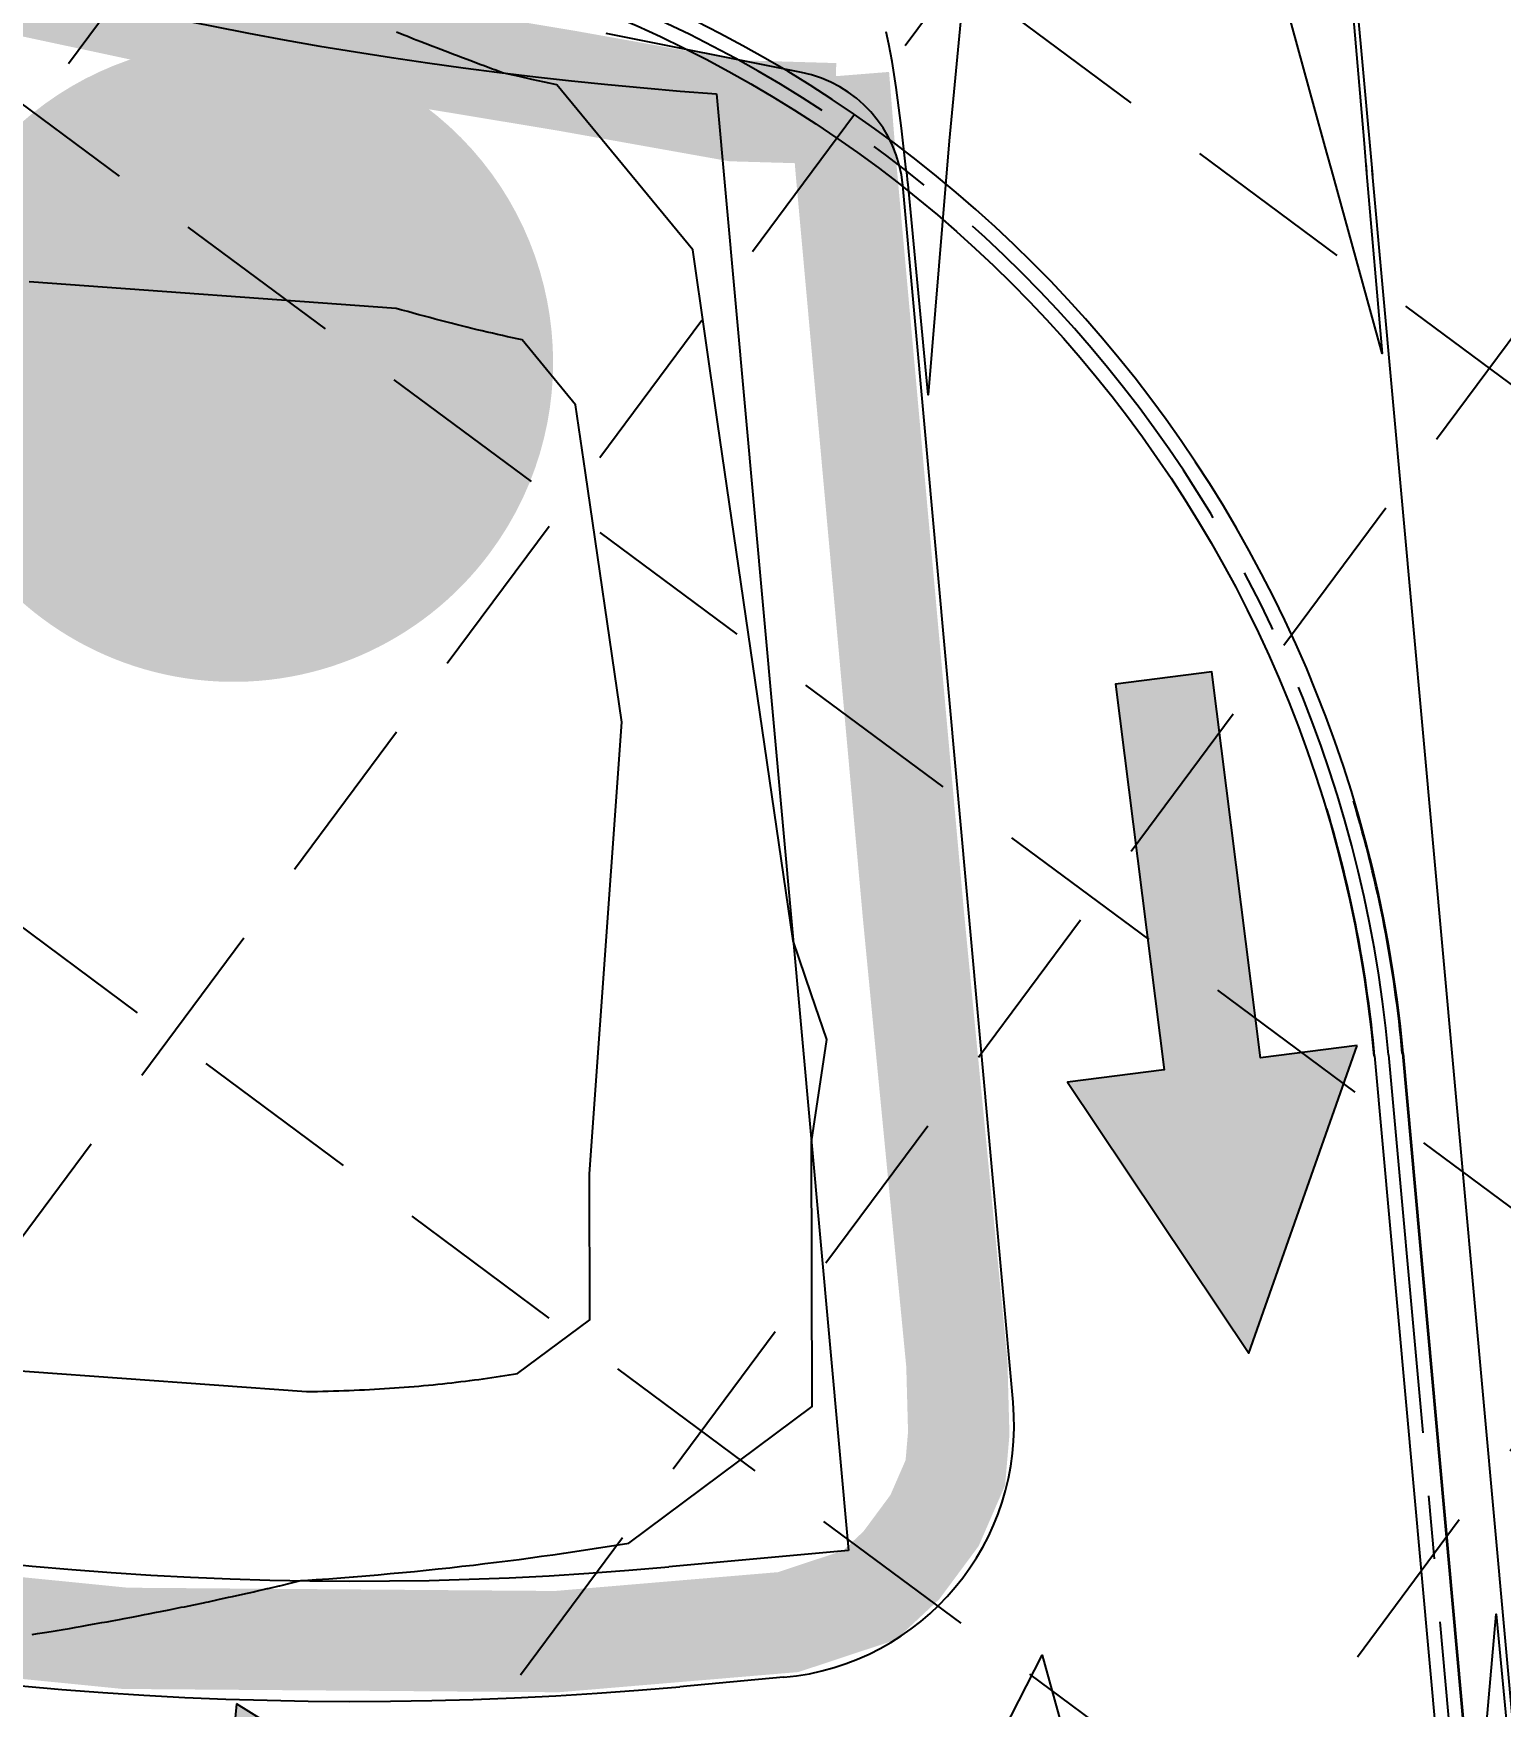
# Model space of a CAD drawing. Header units: feet. Extents: x 2260 to 6199, y 3666 to 7344.
# Drawn here: x 4539.3 to 4655.2, y 6059.7 to 6191.9 of the extents above; entities that cross this region are included whole.
import ezdxf
from ezdxf.enums import TextEntityAlignment as Align

# ---------------------------------------------------------------- set-up
doc = ezdxf.new("R2010")
doc.units = ezdxf.units.FT
doc.header["$LTSCALE"] = 40
doc.header["$MEASUREMENT"] = 0
for name, pattern in [('CENTER2', [1.125, 0.75, -0.125, 0.125, -0.125]), ('HIDDEN', [0.375, 0.25, -0.125]), ('TIGHT', [0.12, 0.08, -0.04])]:
    doc.linetypes.add(name, pattern=pattern)
doc.layers.get('0').update_dxf_attribs({"linetype": 'CONTINUOUS'})
for name, color, linetype in [('ALTURA LOGO', 4, 'CONTINUOUS'), ('CL-STORM', 4, 'CENTER2'), ('CONTROL', 8, 'CONTINUOUS'), ('EOP-FUTURE', 4, 'TIGHT'), ('EOP-PROP', 4, 'CONTINUOUS'), ('EROSION BLANKETS', 84, 'CONTINUOUS'), ('GRID', 254, 'HIDDEN'), ('lots-line', 4, 'CONTINUOUS'), ('PC', 43, 'CONTINUOUS'), ('ST-ROW', 2, 'CONTINUOUS'), ('STORM', 3, 'CONTINUOUS')]:
    doc.layers.add(name, color=color, linetype=linetype)
doc.styles.add('altura', font='ARIAL.TTF', dxfattribs={"oblique": 15})

# ---------------------------------------------------------------- blocks, each defined once
blk = doc.blocks.new('arrow')
blk.add_lwpolyline([(-67.01, -25.36), (-59.33, -25.42), (-59.57, -56.14), (-51.89, -56.2), (-51.65, -25.48), (-43.97, -25.54), (-55.3, -2.41), (-67.01, -25.36)], close=True)
at = {"color": 254}
for points in [[(-43.97, -25.54), (-67.01, -25.36), (-55.3, -2.41), (-67.01, -25.36)], [(-59.57, -56.14), (-51.89, -56.2), (-59.33, -25.42), (-51.65, -25.48)]]:
    blk.add_solid(points, dxfattribs=at)

msp = doc.modelspace()

# ---------------------------------------------------------------- hatches: boundary and pattern name
at = {"layer": 'ALTURA LOGO'}
h = msp.add_hatch(color=42, dxfattribs=at)
edge = h.paths.add_edge_path()
edge.add_ellipse((4555.1, 6165.91), major_axis=(15.08, 20.26), ratio=1, start_angle=269.9984, end_angle=449.9984)
edge.add_ellipse((4555.1, 6165.91), major_axis=(15.08, 20.26), ratio=1, start_angle=89.9974, end_angle=269.9974)
h.paths.add_polyline_path([(4530.64, 6171.15), (4566.82, 6144.22), (4580.19, 6162.18), (4544.01, 6189.12)], flags=24)

# ---------------------------------------------------------------- linework, layer by layer
at = {"layer": 'CL-STORM', "color": 7}
msp.add_line((4646.34, 6111.2), (4654.27, 6023.69), dxfattribs=at)
for centre, radius, start, end in [((4546.75, 6102.18), 100, 5.1728, 80.3185), ((4564.71, 6344.61), 310.3, 233.3765, 275.7143)]:
    msp.add_arc(centre, radius, start, end, dxfattribs=at)
at = {"layer": 'EOP-FUTURE', "color": 7, "linetype": 'Continuous'}
msp.add_line((4645.11, 6180.68), (4635.76, 6283.45), dxfattribs=at)
at = {"layer": 'EOP-PROP', "color": 7}
for p, q in [((4599.98, 6188.8), (4584.55, 6191.88)), ((4599.98, 6188.8), (4584.55, 6191.88)), ((4645.03, 6181.09), (4710.64, 5456.86)), ((4616.69, 6083.74), (4607.98, 6179.9)), ((4616.69, 6083.74), (4607.98, 6179.9)), ((4598.57, 6062.01), (4590.36, 6061.27)), ((4598.57, 6062.01), (4590.36, 6061.27))]:
    msp.add_line(p, q, dxfattribs=at)
for centre, radius, start, end in [((4598.02, 6178.99), 10, 5.1728, 78.7194), ((4598.02, 6178.99), 10, 5.1728, 78.7194), ((4564.71, 6344.61), 284.5, 233.3765, 275.1728), ((4564.71, 6344.61), 284.5, 233.3765, 275.1728), ((4564.71, 6344.61), 315.5, 233.3765, 275.1728), ((4564.71, 6344.61), 315.5, 233.3765, 275.1728), ((4596.77, 6081.93), 20, 275.1728, 5.1728), ((4596.77, 6081.93), 20, 275.1728, 5.1728)]:
    msp.add_arc(centre, radius, start, end, dxfattribs=at)
at = {"layer": 'EROSION BLANKETS', "const_width": 8}
for points in [[(4602.61, 6185.54), (4594.7, 6185.77), (4581.32, 6188.16), (4548.13, 6193.66), (4524.08, 6198.81), (4500.36, 6207.34), (4479.13, 6216.28), (4450.8, 6231.64), (4430.94, 6244.43), (4165.96, 6441.59), (4022.75, 6547.63), (3801.04, 6712.75), (3796.89, 6714.47), (3794.32, 6715.02), (3793.53, 6715.06)], [(3752.68, 6599.32), (4178.75, 6282.76), (4404.64, 6114.81), (4413.53, 6108.72), (4433.02, 6097.11), (4451.27, 6088.64), (4461.99, 6084.14), (4485.49, 6075.83), (4501.27, 6071.76), (4522.49, 6067.49), (4546.56, 6065.09), (4580.65, 6064.83), (4598.92, 6066.37), (4605.35, 6068.5), (4607.87, 6070.86), (4610.49, 6074.4), (4612.13, 6078.17), (4612.4, 6081.29), (4612.25, 6086.79), (4608.82, 6122.23), (4603.5, 6181.15), (4602.91, 6188.52)]]:
    msp.add_lwpolyline(points, dxfattribs=at)
at = {"layer": 'GRID', "linetype": 'HIDDEN', "ltscale": 1.35}
for p, q in [((3395.08, 7098.88), (5997.51, 5169.71)), ((3363.96, 7056.9), (5966.39, 5127.73)), ((3332.84, 7014.93), (5935.28, 5085.76)), ((4694.83, 6395.54), (3605.65, 4926.24)), ((4736.81, 6364.42), (3647.62, 4895.12)), ((4778.78, 6333.31), (3689.59, 4864.01)), ((4820.76, 6302.19), (3731.57, 4832.89))]:
    msp.add_line(p, q, dxfattribs=at)
at = {"layer": 'lots-line', "color": 7}
msp.add_arc((4616.04, 6508.32), 322.01, 233.3765, 265.9455, dxfattribs=at)
msp.add_arc((4616.04, 6508.32), 322.01, 233.3765, 265.9455, dxfattribs=at)
at = {"layer": 'PC', "color": 43, "flags": 128}
for points, elevation in [([(4643.42, 6194.82), (4644.42, 6183.19), (4644.62, 6180.82), (4645.84, 6166.59), (4641.99, 6180.58), (4641.35, 6182.92), (4640.47, 6186.09), (4636.96, 6198.87)], 548), ([(4612.92, 6196.69), (4611.65, 6183.39), (4611.37, 6180.21), (4609.98, 6163.34), (4608.4, 6179.94), (4608.39, 6180.07), (4608.29, 6180.93), (4608.28, 6180.97), (4608.21, 6181.32), (4607.87, 6184.39), (4607.45, 6187.62), (4607.14, 6189.65), (4606.88, 6191.03), (4606.67, 6192.02)], 548), ([(4612.92, 6196.69), (4611.65, 6183.39), (4611.37, 6180.21), (4609.98, 6163.34), (4608.4, 6179.94), (4608.39, 6180.07), (4608.29, 6180.93), (4608.28, 6180.97), (4608.21, 6181.32), (4607.87, 6184.39), (4607.45, 6187.62), (4607.14, 6189.65), (4606.88, 6191.03), (4606.67, 6192.02)], 548), ([(4539.2, 6065.39), (4539.64, 6065.47), (4540.19, 6065.55), (4540.72, 6065.64), (4541.18, 6065.72), (4541.67, 6065.8), (4542.17, 6065.88), (4542.68, 6065.97), (4543.16, 6066.05), (4543.69, 6066.15), (4544.14, 6066.23), (4544.7, 6066.33), (4545.13, 6066.4), (4545.53, 6066.48), (4546.11, 6066.58), (4546.48, 6066.65), (4547.09, 6066.77), (4547.73, 6066.89), (4548.07, 6066.96), (4548.39, 6067.02), (4549.04, 6067.15), (4549.34, 6067.2), (4550.02, 6067.34), (4550.73, 6067.49), (4550.99, 6067.54), (4551.24, 6067.59), (4551.97, 6067.74), (4552.73, 6067.9), (4552.94, 6067.94), (4553.14, 6067.98), (4553.91, 6068.15), (4554.72, 6068.33), (4554.88, 6068.36), (4555.02, 6068.39), (4555.84, 6068.58), (4556.71, 6068.77), (4556.81, 6068.8), (4556.9, 6068.82), (4557.77, 6069.02), (4557.84, 6069.03), (4558.73, 6069.24), (4558.78, 6069.25), (4559.69, 6069.47), (4560.43, 6069.65), (4560.66, 6069.66), (4561.65, 6069.73), (4562.63, 6069.8), (4563.6, 6069.87), (4564.57, 6069.94), (4564.59, 6069.95), (4565.57, 6070.03), (4566.54, 6070.11), (4567.5, 6070.2), (4568.45, 6070.29), (4569.4, 6070.38), (4570.34, 6070.48), (4571.28, 6070.57), (4572.21, 6070.67), (4573.14, 6070.78), (4574.06, 6070.88), (4574.97, 6070.99), (4575.88, 6071.1), (4576.78, 6071.21), (4577.68, 6071.33), (4578.57, 6071.45), (4579.45, 6071.57), (4580.33, 6071.69), (4581.2, 6071.82), (4582.07, 6071.94), (4582.93, 6072.07), (4583.79, 6072.21), (4584.64, 6072.34), (4585.49, 6072.48), (4586.33, 6072.62), (4600.81, 6083.4), (4600.77, 6104.32), (4601.97, 6112.41), (4600.75, 6116.02), (4599.33, 6120.2), (4593.35, 6161.19), (4591.39, 6174.79), (4580.66, 6187.83), (4579.68, 6188.04), (4578.69, 6188.25), (4577.7, 6188.47), (4576.7, 6188.69), (4576.36, 6188.77), (4575.75, 6189), (4575.71, 6189.01), (4574.83, 6189.34), (4574.74, 6189.37), (4574.64, 6189.41), (4573.77, 6189.74), (4572.99, 6190.03), (4572.8, 6190.1), (4572.58, 6190.19), (4571.83, 6190.47), (4571.16, 6190.73), (4570.86, 6190.85), (4570.25, 6191.09), (4569.9, 6191.22), (4569.34, 6191.44), (4568.94, 6191.6), (4568.44, 6191.8), (4567.98, 6191.99)], 549), ([(4539.2, 6065.39), (4539.64, 6065.47), (4540.19, 6065.55), (4540.72, 6065.64), (4541.18, 6065.72), (4541.67, 6065.8), (4542.17, 6065.88), (4542.68, 6065.97), (4543.16, 6066.05), (4543.69, 6066.15), (4544.14, 6066.23), (4544.7, 6066.33), (4545.13, 6066.4), (4545.53, 6066.48), (4546.11, 6066.58), (4546.48, 6066.65), (4547.09, 6066.77), (4547.73, 6066.89), (4548.07, 6066.96), (4548.39, 6067.02), (4549.04, 6067.15), (4549.34, 6067.2), (4550.02, 6067.34), (4550.73, 6067.49), (4550.99, 6067.54), (4551.24, 6067.59), (4551.97, 6067.74), (4552.73, 6067.9), (4552.94, 6067.94), (4553.14, 6067.98), (4553.91, 6068.15), (4554.72, 6068.33), (4554.88, 6068.36), (4555.02, 6068.39), (4555.84, 6068.58), (4556.71, 6068.77), (4556.81, 6068.8), (4556.9, 6068.82), (4557.77, 6069.02), (4557.84, 6069.03), (4558.73, 6069.24), (4558.78, 6069.25), (4559.69, 6069.47), (4560.43, 6069.65), (4560.66, 6069.66), (4561.65, 6069.73), (4562.63, 6069.8), (4563.6, 6069.87), (4564.57, 6069.94), (4564.59, 6069.95), (4565.57, 6070.03), (4566.54, 6070.11), (4567.5, 6070.2), (4568.45, 6070.29), (4569.4, 6070.38), (4570.34, 6070.48), (4571.28, 6070.57), (4572.21, 6070.67), (4573.14, 6070.78), (4574.06, 6070.88), (4574.97, 6070.99), (4575.88, 6071.1), (4576.78, 6071.21), (4577.68, 6071.33), (4578.57, 6071.45), (4579.45, 6071.57), (4580.33, 6071.69), (4581.2, 6071.82), (4582.07, 6071.94), (4582.93, 6072.07), (4583.79, 6072.21), (4584.64, 6072.34), (4585.49, 6072.48), (4586.33, 6072.62), (4600.81, 6083.4), (4600.77, 6104.32), (4601.97, 6112.41), (4600.75, 6116.02), (4599.33, 6120.2), (4593.35, 6161.19), (4591.39, 6174.79), (4580.66, 6187.83), (4579.68, 6188.04), (4578.69, 6188.25), (4577.7, 6188.47), (4576.7, 6188.69), (4576.36, 6188.77), (4575.75, 6189), (4575.71, 6189.01), (4574.83, 6189.34), (4574.74, 6189.37), (4574.64, 6189.41), (4573.77, 6189.74), (4572.99, 6190.03), (4572.8, 6190.1), (4572.58, 6190.19), (4571.83, 6190.47), (4571.16, 6190.73), (4570.86, 6190.85), (4570.25, 6191.09), (4569.9, 6191.22), (4569.34, 6191.44), (4568.94, 6191.6), (4568.44, 6191.8), (4567.98, 6191.99)], 549), ([(4644.57, 6181.44), (4644.62, 6180.82), (4645.84, 6166.59), (4641.99, 6180.58), (4641.35, 6182.92), (4641.03, 6184.07)], 548), ([(4531.68, 6086.69), (4560.88, 6084.59), (4561.31, 6084.6), (4561.74, 6084.6), (4562.16, 6084.61), (4562.58, 6084.62), (4563, 6084.64), (4563.42, 6084.65), (4563.83, 6084.66), (4564.24, 6084.68), (4564.65, 6084.69), (4565.06, 6084.71), (4565.46, 6084.73), (4565.86, 6084.75), (4566.26, 6084.77), (4566.65, 6084.8), (4567.05, 6084.82), (4567.44, 6084.85), (4567.83, 6084.87), (4568.21, 6084.9), (4568.59, 6084.93), (4568.98, 6084.96), (4568.98, 6084.96), (4569.37, 6084.99), (4569.75, 6085.02), (4570.13, 6085.06), (4570.51, 6085.09), (4570.88, 6085.13), (4571.25, 6085.17), (4571.62, 6085.2), (4571.99, 6085.24), (4572.35, 6085.28), (4572.71, 6085.33), (4573.07, 6085.37), (4573.43, 6085.41), (4573.79, 6085.46), (4574.14, 6085.5), (4574.49, 6085.55), (4574.84, 6085.6), (4575.18, 6085.64), (4575.53, 6085.69), (4575.87, 6085.74), (4576.21, 6085.8), (4576.55, 6085.85), (4576.88, 6085.9), (4577.22, 6085.95), (4577.55, 6086.01), (4583.25, 6090.26), (4583.23, 6101.79), (4585.79, 6137.47), (4582.92, 6157.17), (4582.14, 6162.53), (4577.92, 6167.67), (4577.53, 6167.75), (4577.14, 6167.83), (4576.75, 6167.92), (4576.36, 6168.01), (4575.96, 6168.1), (4575.56, 6168.19), (4575.16, 6168.28), (4574.76, 6168.38), (4574.36, 6168.47), (4573.95, 6168.57), (4573.54, 6168.67), (4573.13, 6168.77), (4572.71, 6168.88), (4572.3, 6168.98), (4571.88, 6169.09), (4571.46, 6169.2), (4571.03, 6169.31), (4570.61, 6169.43), (4570.19, 6169.54), (4569.75, 6169.66), (4569.31, 6169.78), (4568.87, 6169.91), (4568.42, 6170.03), (4567.97, 6170.16), (4538.97, 6172.25)], 550), ([(4531.68, 6086.69), (4560.88, 6084.59), (4561.31, 6084.6), (4561.74, 6084.6), (4562.16, 6084.61), (4562.58, 6084.62), (4563, 6084.64), (4563.42, 6084.65), (4563.83, 6084.66), (4564.24, 6084.68), (4564.65, 6084.69), (4565.06, 6084.71), (4565.46, 6084.73), (4565.86, 6084.75), (4566.26, 6084.77), (4566.65, 6084.8), (4567.05, 6084.82), (4567.44, 6084.85), (4567.83, 6084.87), (4568.21, 6084.9), (4568.59, 6084.93), (4568.98, 6084.96), (4568.98, 6084.96), (4569.37, 6084.99), (4569.75, 6085.02), (4570.13, 6085.06), (4570.51, 6085.09), (4570.88, 6085.13), (4571.25, 6085.17), (4571.62, 6085.2), (4571.99, 6085.24), (4572.35, 6085.28), (4572.71, 6085.33), (4573.07, 6085.37), (4573.43, 6085.41), (4573.79, 6085.46), (4574.14, 6085.5), (4574.49, 6085.55), (4574.84, 6085.6), (4575.18, 6085.64), (4575.53, 6085.69), (4575.87, 6085.74), (4576.21, 6085.8), (4576.55, 6085.85), (4576.88, 6085.9), (4577.22, 6085.95), (4577.55, 6086.01), (4583.25, 6090.26), (4583.23, 6101.79), (4585.79, 6137.47), (4582.92, 6157.17), (4582.14, 6162.53), (4577.92, 6167.67), (4577.53, 6167.75), (4577.14, 6167.83), (4576.75, 6167.92), (4576.36, 6168.01), (4575.96, 6168.1), (4575.56, 6168.19), (4575.16, 6168.28), (4574.76, 6168.38), (4574.36, 6168.47), (4573.95, 6168.57), (4573.54, 6168.67), (4573.13, 6168.77), (4572.71, 6168.88), (4572.3, 6168.98), (4571.88, 6169.09), (4571.46, 6169.2), (4571.03, 6169.31), (4570.61, 6169.43), (4570.19, 6169.54), (4569.75, 6169.66), (4569.31, 6169.78), (4568.87, 6169.91), (4568.42, 6170.03), (4567.97, 6170.16), (4538.97, 6172.25)], 550), ([(4652.1, 6035.73), (4654.85, 6066.99), (4657.1, 6043.52)], 548), ([(4652.1, 6035.73), (4654.85, 6066.99), (4657.1, 6043.52)], 548), ([(4614.71, 6055.35), (4619, 6063.75), (4622.59, 6050.7)], 548), ([(4614.71, 6055.35), (4619, 6063.75), (4622.59, 6050.7)], 548)]:
    msp.add_lwpolyline(points, dxfattribs=dict(at, elevation=elevation))
at = {"layer": 'ST-ROW', "color": 7}
for p, q in [((4593.27, 6187.12), (4603.69, 6072.02)), ((4593.27, 6187.12), (4603.69, 6072.02)), ((4603.69, 6072.02), (4589.51, 6070.73)), ((4603.69, 6072.02), (4589.51, 6070.73))]:
    msp.add_line(p, q, dxfattribs=at)
for radius in [275, 275, 325, 325]:
    msp.add_arc((4564.71, 6344.61), radius, 233.3765, 275.1728, dxfattribs=at)
at = {"layer": 'STORM', "color": 7}
for p, q in [((4645.25, 6111.1), (4652.82, 6027.43)), ((4645.25, 6111.1), (4652.82, 6027.43)), ((4647.44, 6111.3), (4655.13, 6026.31)), ((4647.5, 6111.3), (4655.2, 6026.28))]:
    msp.add_line(p, q, dxfattribs=at)
msp.add_lwpolyline([(4292.1, 6349.13, -0.100426), (4327.76, 6332.4), (4429.22, 6256.98, 0.118101), (4563.37, 6199.62, -0.340163), (4645.19, 6111.09, -0.340163)], format="xyb", dxfattribs=at)
for centre, radius, start, end in [((4546.75, 6102.18), 101.16, 5.1728, 80.3185), ((4546.75, 6102.18), 98.9, 5.1728, 16.718), ((4546.75, 6102.18), 101.1, 5.1728, 16.718), ((4564.71, 6344.61), 308.18, 233.3765, 275.7143), ((4564.71, 6344.61), 308.18, 233.3765, 275.7143), ((4564.71, 6344.61), 312.42, 233.3765, 275.7143), ((4564.71, 6344.61), 312.42, 233.3765, 275.7143)]:
    msp.add_arc(centre, radius, start, end, dxfattribs=at)

# ---------------------------------------------------------------- block references
at = {"layer": 'CONTROL'}
for p, rotation in [((4580.81, 6077.89), 187.6253087203512), ((4574.99, 5991), 265.1743179158092)]:
    msp.add_blockref('arrow', p, dxfattribs=dict(at, rotation=rotation))

# ---------------------------------------------------------------- texts
at = {"layer": 'ALTURA LOGO', "color": 164, "style": 'altura', "oblique": 15, "width": 1.035276}
msp.add_text('A', height=16.58, rotation=323.3354, dxfattribs=at).set_placement((4550.18, 6159.69), align=Align.CENTER)

doc.saveas('drawing.dxf')
